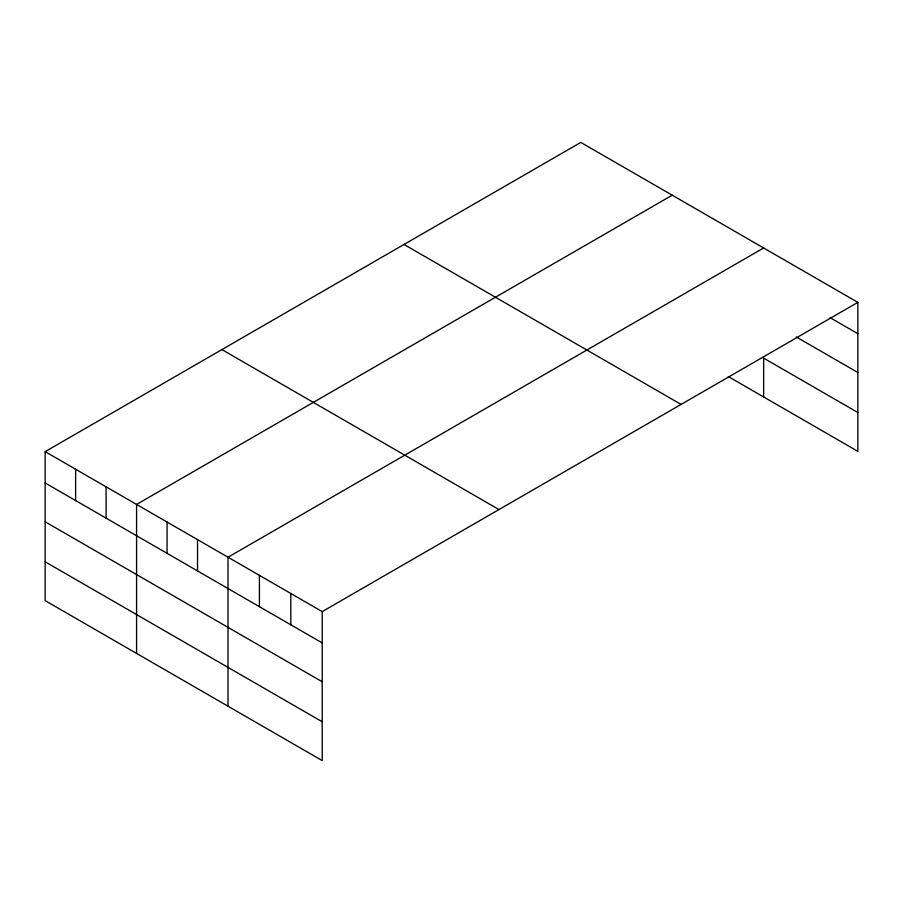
<?xml version="1.0" encoding="UTF-8"?>
<svg xmlns="http://www.w3.org/2000/svg" width="903" height="903" viewBox="0 0 903 903"><rect width="100%" height="100%" fill="white"/><g stroke="black" fill="none" stroke-linecap="round" stroke-linejoin="round"><path stroke-width="1.35" d="M857.85 302.37L580.787 142.403L45.15 451.647L45.15 600.63L322.213 760.597L322.213 611.613L857.85 302.37L857.85 451.353L728.292 376.551M672.216 195.195L136.579 504.438L136.579 653.422M763.645 247.975L228.007 557.23L228.007 706.214M830.071 317.642L857.85 333.67M796.254 336.943L857.85 372.51M857.85 412.513L763.645 358.13L763.645 396.959M404.025 244.453L681.088 404.42M221.912 349.596L498.975 509.563M45.15 451.647L322.213 611.613M45.15 482.958L322.213 642.925M45.15 521.787L322.213 681.754M45.15 561.801L322.213 721.768M290.811 593.485L290.811 624.797M259.409 575.358L259.409 606.658M197.531 539.633L197.531 570.933M167.055 522.036L167.055 553.347M106.102 486.841L106.102 518.153M75.626 469.244L75.626 500.555"/></g></svg>
